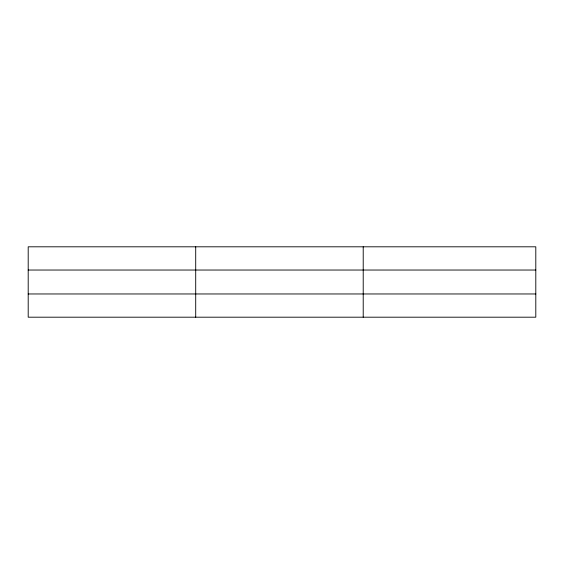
<?xml version="1.0" encoding="UTF-8"?>
<svg xmlns="http://www.w3.org/2000/svg" width="564" height="564" viewBox="0 0 564 564"><rect width="100%" height="100%" fill="white"/><g stroke="black" fill="none" stroke-linecap="round" stroke-linejoin="round"><path stroke-width="0.85" d="M195.708 246.806L195.708 317.194M363.216 246.806L363.216 317.194M535.8 293.964L535.8 317.194L28.2 317.194L28.2 246.806L535.8 246.806L535.8 293.964L28.2 293.964M28.2 270.036L535.8 270.036"/></g></svg>
